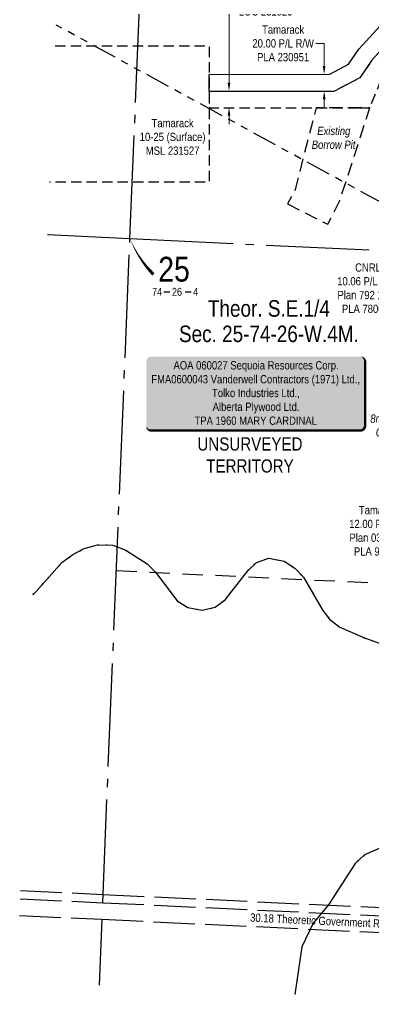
# Model space of a CAD drawing. Extents: x 318601 to 331416, y 6144887 to 6151717.
# Drawn here: x 318601 to 319030, y 6146480 to 6147660 of the extents above; entities that cross this region are included whole.
import ezdxf
from ezdxf.enums import TextEntityAlignment as Align

# ---------------------------------------------------------------- set-up
doc = ezdxf.new("R2010")
doc.units = 0
doc.header["$LTSCALE"] = 5
doc.header["$PDSIZE"] = 0.5
for name, pattern in [('foc-ACCESSROAD', [3.75, 2.5, -1.25]), ('foc-DRILLPATH', [14.75, 6, -1.75, 1.75, -1.75, 1.75, -1.75]), ('foc-LSD', [8, 5, -3]), ('foc-QUARTERLINE', [33, 25, -3, 2, -3]), ('foc-UNSURVEYED', [12.5, 10, -2.5]), ('foc-WHEELTRACKS', [2, 0.4, -1.6]), ('HIDDEN2', [4.7625, 3.175, -1.5875])]:
    doc.linetypes.add(name, pattern=pattern)
doc.layers.get('Defpoints').update_dxf_attribs({"color": 9})
for name, color, linetype in [('10', 1, 'Continuous'), ('9', 3, 'Continuous'), ('C-AR', 13, 'foc-ACCESSROAD'), ('C-RW', 13, 'Continuous'), ('C-SYMBOL', 7, 'Continuous'), ('C-WS', 13, 'foc-ACCESSROAD'), ('L-QSEC', 8, 'foc-QUARTERLINE'), ('L-ROAD-T', 7, 'Continuous'), ('L-SECLBL', 7, 'Continuous'), ('L-SECTION-LSD', 7, 'foc-LSD'), ('L-UNS-T', 3, 'Continuous'), ('L-USEC', 7, 'foc-UNSURVEYED'), ('P-PDRILLPATH', 12, 'foc-DRILLPATH'), ('T-EXISTING TFA', 220, 'HIDDEN2'), ('T-EXISTING TFA-T', 220, 'Continuous'), ('T-WATER-P3', 48, 'foc-WHEELTRACKS')]:
    doc.layers.add(name, color=color, linetype=linetype)
for name, color, linetype, lineweight in [('C-AR-T', 13, 'Continuous', 9), ('C-RW-T', 13, 'Continuous', 9), ('C-WS-T', 13, 'Continuous', 9), ('F-RW-T', 190, 'Continuous', 9), ('T-TEXT', 48, 'Continuous', 18)]:
    doc.layers.add(name, color=color, linetype=linetype, lineweight=lineweight)
doc.styles.add('175L', font='ARIALN.TTF', dxfattribs={"height": 20})
doc.styles.add('80', font='ARIALN.TTF', dxfattribs={"height": 10})
doc.styles.add('80CG', font='ARIALN.TTF', dxfattribs={"height": 10})
doc.styles.add('80L', font='ARIALN.TTF', dxfattribs={"height": 10})
doc.styles.add('80LS', font='ARIALNI.TTF', dxfattribs={"height": 10})
doc.styles.add('foc-LtypeFont', font='ARIALN.TTF', dxfattribs={"height": 7.35})
doc.styles.add('SIMPLEX', font='ARIALN.TTF')
doc.linetypes.add('foc-TOPO-flowdirection-NOLINE', pattern='A,0,[">",foc-LtypeFont,S=0.3,R=0,X=0,Y=-0.945],-20,[">",foc-LtypeFont,S=0.3,R=0,X=0,Y=-0.945],0', length=20)
doc.dimstyles.new('Compass 5 000', dxfattribs={"dimscale": 5, "dimtxt": 9, "dimasz": 2, "dimexe": 0.2, "dimexo": 0.0625, "dimgap": 0.5, "dimtad": 0, "dimtih": 1, "dimtoh": 1, "dimzin": 0, "dimdsep": 46, "dimtxsty": '80CG', "dimcen": 0.1, "dimse1": 1, "dimse2": 1, "dimclrd": 256, "dimclrt": 256, "dimaunit": 1, "dimadec": 4, "dimazin": 0, "dimtfac": 0.06, "dimtofl": 0, "dimtmove": 0, "dimatfit": 1, "dimfxl": 0.2, "dimtolj": 1, "dimtzin": 0, "dimlwd": -1, "dimarcsym": 0})

# ---------------------------------------------------------------- blocks, each defined once
blk = doc.blocks.new('L-SECLBL')
at = {"layer": '9', "color": 7}
for p, q in [((-5.1, -27.8), (-12.3, -27.8)), ((20.7, -27.8), (13.5, -27.8))]:
    blk.add_line(p, q, dxfattribs=at)
at = {"layer": '10', "color": 2, "style": 'SIMPLEX'}
blk.add_attdef('SEC', text='', height=30, dxfattribs=at).set_placement((0, 0), align=Align.MIDDLE)
at = {"layer": '10', "color": 5, "style": '80L'}
blk.add_attdef('TWP', text='', height=9.5, dxfattribs=at).set_placement((-14.4, -27.4), align=Align.MIDDLE_RIGHT)
blk.add_attdef('RGE', text='', height=9.5, dxfattribs=at).set_placement((3.6, -27.4), align=Align.MIDDLE_CENTER)
blk.add_attdef('MER', text='', height=9.5, dxfattribs=at).set_placement((23.2, -27.4), align=Align.MIDDLE_LEFT)
blk = doc.blocks.new('*D36')
at = {"layer": 'C-AR-T', "transparency": 16777216}
for p, q in [((318854.7, 6147583.3), (318854.7, 6147686.3)), ((318854.7, 6147686.3), (318864.7, 6147686.3)), ((318854.7, 6147543.3), (318854.7, 6147533.3))]:
    blk.add_line(p, q, dxfattribs=at)
for points in [[(318853, 6147583.3), (318856.3, 6147583.3), (318854.7, 6147573.3)], [(318853, 6147543.3), (318856.3, 6147543.3), (318854.7, 6147553.3)]]:
    blk.add_solid(points, dxfattribs=at)
at = {"layer": 'Defpoints', "color": 0, "transparency": 16777216}
for p in [(318925.3, 6147573.3), (318854.7, 6147553.3), (318925.3, 6147553.3)]:
    blk.add_point(p, dxfattribs=at)
at = {"layer": 'C-AR-T', "transparency": 16777216, "insert": (318899, 6147686.3), "char_height": 10, "attachment_point": 5, "style": '80CG'}
blk.add_mtext('\\A1;Tamarack\\P20.00 A/R^JLOC 231929', dxfattribs=at)
blk = doc.blocks.new('*D38')
at = {"layer": 'C-RW-T', "transparency": 16777216}
for p, q in [((318969.8, 6147630.9), (318959.8, 6147630.9)), ((318969.8, 6147603.7), (318969.8, 6147630.9)), ((318969.9, 6147563.3), (318969.9, 6147553.3))]:
    blk.add_line(p, q, dxfattribs=at)
for points in [[(318971.5, 6147603.7), (318968.1, 6147603.7), (318969.8, 6147593.7)], [(318971.5, 6147563.3), (318968.2, 6147563.3), (318969.9, 6147573.3)]]:
    blk.add_solid(points, dxfattribs=at)
at = {"layer": 'Defpoints', "color": 0, "transparency": 16777216}
for p in [(318960.4, 6147593.7), (318969.8, 6147593.7), (318960.4, 6147573.3)]:
    blk.add_point(p, dxfattribs=at)
at = {"layer": 'C-RW-T', "transparency": 16777216, "insert": (318920.2, 6147630.9), "char_height": 10, "attachment_point": 5, "style": '80CG'}
blk.add_mtext('\\A1;Tamarack\\P20.00 P/L R/W\\PPLA 230951', dxfattribs=at)
blk = doc.blocks.new('*U45')
h = blk.add_hatch(color=255)
edge = h.paths.add_edge_path()
edge.add_line((-126.5, -45.5), (126.5, -45.5))
edge.add_arc((126.5, -39.5), 6, 270, 360)
edge.add_line((132.5, -39.5), (132.5, 38))
edge.add_arc((126.5, 38), 6, 0, 90)
edge.add_line((126.5, 44), (-126.5, 44))
edge.add_arc((-126.5, 38), 6, 90, 180)
edge.add_line((-132.5, 38), (-132.5, -39.5))
edge.add_arc((-126.5, -39.5), 6, 180, 270)
at = {"color": 44, "flags": 128}
blk.add_lwpolyline([(-126.5, -45.5, 3, 3, 0), (126.5, -45.5, 3, 3, 0.414214), (132.5, -39.5, 3, 3, 0), (132.5, 38, 3, 0, 0.414214), (126.5, 44, 0, 0, 0), (-126.5, 44, 0, 0, 0.414214), (-132.5, 38, 0, 0, 0), (-132.5, -39.5, 0, 3, 0.414214)], format="xyseb", close=True, dxfattribs=at)
at = {"color": 44, "style": '80'}
blk.add_attdef('ENTER_TEXT_001', (-36, -5), '', height=10, dxfattribs=at)
blk = doc.blocks.new('*D42')
at = {"layer": 'Defpoints', "color": 0, "transparency": 16777216}
for p in [(319136.1, 6147346.3), (319146.4, 6147280.7), (319156.3, 6147282.3)]:
    blk.add_point(p, dxfattribs=at)
at = {"layer": 'F-RW-T', "transparency": 16777216}
for p, q in [((319155.9, 6147349.4), (319165.8, 6147350.9)), ((319126.2, 6147344.7), (319062, 6147334.6))]:
    blk.add_line(p, q, dxfattribs=at)
for points in [[(319155.7, 6147351), (319156.2, 6147347.7), (319146, 6147347.8)], [(319126, 6147346.3), (319126.5, 6147343.1), (319136.1, 6147346.3)]]:
    blk.add_solid(points, dxfattribs=at)
at = {"layer": 'F-RW-T', "transparency": 16777216, "insert": (319022.9, 6147334.6), "char_height": 10, "attachment_point": 5, "style": '80CG', "bg_fill": 3, "box_fill_scale": 1.1, "bg_fill_color": 256, "bg_fill_true_color": 13158600, "bg_fill_transparency": 0}
blk.add_mtext('\\A1;CNRL\\P10.06 P/L R/W\\PPlan 792 1240\\PPLA 780072', dxfattribs=at)
blk = doc.blocks.new('*D43')
at = {"layer": 'C-RW-T', "transparency": 16777216}
for p, q in [((319228.1, 6147064.7), (319238, 6147066.3)), ((319196.5, 6147059.8), (319076.5, 6147040.9))]:
    blk.add_line(p, q, dxfattribs=at)
for points in [[(319227.9, 6147066.4), (319228.4, 6147063.1), (319218.2, 6147063.2)], [(319196.3, 6147061.4), (319196.8, 6147058.1), (319206.4, 6147061.3)]]:
    blk.add_solid(points, dxfattribs=at)
at = {"layer": 'Defpoints', "color": 0, "transparency": 16777216}
for p in [(319186.9, 6147185.1), (319198.8, 6147187), (319218.2, 6147063.2)]:
    blk.add_point(p, dxfattribs=at)
at = {"layer": 'C-RW-T', "transparency": 16777216, "insert": (319037.4, 6147040.9), "char_height": 10, "attachment_point": 5, "style": '80CG', "bg_fill": 3, "box_fill_scale": 1.1, "bg_fill_color": 256, "bg_fill_true_color": 13158600, "bg_fill_transparency": 0}
blk.add_mtext('\\A1;Tamarack\\P12.00 P/L R/W\\PPlan 032 5407\\PPLA 990717', dxfattribs=at)

msp = doc.modelspace()

# ---------------------------------------------------------------- linework, layer by layer
at = {"layer": 'C-AR', "flags": 128}
msp.add_lwpolyline([(319012.193, 6147552.855), (319025.173, 6147552.807), (319043.235, 6147598.054), (319066.601, 6147623.733), (319101.772, 6147629.267), (319098.666, 6147649.022), (319056.544, 6147642.394), (319027.524, 6147610.502), (319012.99, 6147589.338), (318981.671, 6147572.856), (318830.77, 6147572.875), (318830.768, 6147552.877)], close=True, dxfattribs=at)
at = {"layer": 'C-RW', "flags": 128}
msp.add_lwpolyline([(319135.258, 6147719.721), (319145.098, 6147657.213), (319126.244, 6147654.247), (319125.327, 6147654.093), (319118.308, 6147652.92), (319099.496, 6147649.153), (319056.544, 6147642.394), (319027.524, 6147610.502), (319012.99, 6147589.338), (318981.671, 6147572.856), (318830.77, 6147572.875), (318830.76, 6147593.484), (318976.749, 6147593.742), (318999.321, 6147605.62), (319011.831, 6147623.836), (319046.508, 6147661.945)], dxfattribs=at)
at = {"layer": 'C-WS', "flags": 128}
msp.add_lwpolyline([(318644.289, 6147627.883), (318655.797, 6147627.889), (318830.771, 6147627.86), (318830.759, 6147477.886), (318830.73, 6147462.844), (318637.502, 6147462.861)], dxfattribs=at)
at = {"layer": 'L-QSEC'}
for p, q in [((318734.771, 6147394.695), (318767.836, 6148198.647)), ((318634.892, 6147399.418), (318734.771, 6147394.695)), ((318701.706, 6146590.745), (318734.771, 6147394.695)), ((318734.771, 6147394.695), (319534.169, 6147356.89)), ((318700.755, 6146570.653), (318697.467, 6146490.845))]:
    msp.add_line(p, q, dxfattribs=at)
at = {"layer": 'L-SECLBL', "color": 6, "flags": 128}
msp.add_lwpolyline([(318734.771, 6147394.695, 0, 4, 0.09970898), (318763.093, 6147351.282, 0, 0, 0)], format="xyseb", dxfattribs=at)
at = {"layer": 'L-SECTION-LSD'}
msp.add_line((318718.239, 6146992.72), (319517.68, 6146954.889), dxfattribs=at)
at = {"layer": 'L-USEC'}
for p, q in [((318601.828, 6146595.474), (318701.706, 6146590.745)), ((318602.241, 6146605.523), (318701.997, 6146600.8)), ((318701.997, 6146600.8), (319501.602, 6146562.938)), ((318701.706, 6146590.745), (319501.19, 6146552.889)), ((318601.001, 6146575.376), (318700.755, 6146570.653)), ((318700.755, 6146570.653), (319500.365, 6146532.791))]:
    msp.add_line(p, q, dxfattribs=at)
at = {"layer": 'P-PDRILLPATH', "flags": 128}
msp.add_lwpolyline([(319246.223, 6147359.812), (319115.487, 6147396.441), (318645.329, 6147653.177)], dxfattribs=at)
at = {"layer": 'T-EXISTING TFA', "flags": 128}
msp.add_lwpolyline([(318925.607, 6147436.885), (318974.102, 6147411.979), (318988.812, 6147440.622), (319025.173, 6147552.807), (318960.192, 6147552.83), (318934.598, 6147453.986), (318925.502, 6147436.939)], close=True, dxfattribs=at)
at = {"layer": 'T-WATER-P3'}
for points in [[(318616.967, 6146963.573), (318621.743, 6146968.028), (318652.455, 6147002.462), (318665.524, 6147012.116), (318679.269, 6147019.465), (318695.346, 6147024.071), (318714.129, 6147023.588), (318729.659, 6147017.38), (318755.69, 6147000.942), (318765.475, 6146990.8), (318792.007, 6146956.193), (318804.88, 6146948.129), (318822.156, 6146944.781), (318838.01, 6146948.439), (318850.033, 6146957.423), (318877.364, 6146992.605), (318887.94, 6147002.73), (318902.785, 6147007.933), (318921.243, 6147004.23), (318934.456, 6146995.733), (318944.98, 6146984.72), (318968.315, 6146944.267), (318976.636, 6146933.534), (318988.913, 6146924.18), (319018.519, 6146911.352), (319050.298, 6146900.225)], [(319061.383, 6146667.073), (319018.874, 6146648.62), (319007.386, 6146638.176), (318975.08, 6146588.243), (318965.217, 6146576.355)], [(318954.212, 6146561.008), (318942.785, 6146537.235), (318934.414, 6146479.626)]]:
    msp.add_lwpolyline(points, dxfattribs=at)
at = {"layer": 'T-WATER-P3', "linetype": 'foc-TOPO-flowdirection-NOLINE', "flags": 128}
msp.add_lwpolyline([(318616.967, 6146963.573), (318621.743, 6146968.028), (318652.455, 6147002.462), (318665.524, 6147012.116), (318679.269, 6147019.465), (318695.346, 6147024.071), (318714.129, 6147023.588), (318729.659, 6147017.38), (318755.69, 6147000.942), (318765.475, 6146990.8), (318792.007, 6146956.193), (318804.88, 6146948.129), (318822.156, 6146944.781), (318838.01, 6146948.439), (318850.033, 6146957.423), (318877.364, 6146992.605), (318887.94, 6147002.73), (318902.785, 6147007.933), (318921.243, 6147004.23), (318934.456, 6146995.733), (318944.98, 6146984.72), (318968.315, 6146944.267), (318976.636, 6146933.534), (318988.913, 6146924.18), (319018.519, 6146911.352), (319050.298, 6146900.225), (319063.874, 6146891.83), (319073.944, 6146881.376), (319082.21, 6146869.388), (319088.94, 6146855.252), (319092.269, 6146838.694), (319091.192, 6146757.418), (319093.88, 6146739.93), (319091.183, 6146699.868), (319083.92, 6146686.181), (319073.999, 6146675.967), (319061.383, 6146667.073), (319018.874, 6146648.62), (319007.386, 6146638.176), (318975.08, 6146588.243), (318956.592, 6146565.958), (318942.785, 6146537.235), (318934.414, 6146479.626)], dxfattribs=at)

# ---------------------------------------------------------------- block references
at = {"layer": 'L-SECLBL', "color": 6, "xscale": 0.99988423, "yscale": 0.99988423, "zscale": 0.99988423}
msp.add_blockref('L-SECLBL', (318788.066, 6147357.633), dxfattribs=at).add_auto_attribs({'SEC': '25', 'TWP': '74', 'RGE': '26', 'MER': '4'})

# ---------------------------------------------------------------- texts
at = {"layer": 'C-SYMBOL', "color": 3, "style": '175L'}
for s, p in [('Theor. S.E.1/4', (318902.954, 6147294.101)), ('Sec. 25-74-26-W.4M.', (318902.954, 6147263.343))]:
    msp.add_text(s, height=19.99768, dxfattribs=at).set_placement(p, align=Align.BOTTOM_CENTER)
at = {"layer": 'C-WS-T', "insert": (318786.38, 6147517.696), "char_height": 9.99884, "attachment_point": 5, "style": '80CG'}
msp.add_mtext('\\A1;Tamarack\\P10-25 (Surface)\\PMSL 231527', dxfattribs=at)
at = {"layer": 'L-ROAD-T', "style": '80L'}
msp.add_text('30.18 Theoretic Government Road Allowance', height=9.99884, rotation=357.289049, dxfattribs=at).set_placement((318996.058, 6146567.439), align=Align.MIDDLE_CENTER)
at = {"layer": 'L-UNS-T', "color": 3, "insert": (318880.006, 6147132.607), "char_height": 15.99815, "attachment_point": 5, "style": '80L'}
msp.add_mtext_dynamic_manual_height_columns('UNSURVEYED TERRITORY', width=126.41375, gutter_width=47.5, heights=[0], dxfattribs=at)
at = {"layer": 'T-EXISTING TFA-T', "insert": (318953.314, 6147529.979), "char_height": 10, "attachment_point": 1, "style": '80L'}
msp.add_mtext_dynamic_manual_height_columns('\\pi8.1414;{\\fArial Narrow|b0|i1|c0|p34;Existing \\P\\pi1.5213;Borrow Pit}', width=55.81893, gutter_width=50, heights=[0], dxfattribs=at)

# ---------------------------------------------------------------- dimensions: what is measured, and where the dimension line sits
at = {"layer": 'C-AR-T'}
dim = msp.add_linear_dim(base=(318854.675, 6147553.28), p1=(318925.288, 6147573.282), p2=(318925.284, 6147553.268), angle=269.990268, text='Tamarack\\P20.00 A/R^JLOC 231929', dimstyle='Compass 5 000', dxfattribs=at)
dim.commit()
dim.dimension.update_dxf_attribs({"geometry": '*D36', "text_midpoint": (318899.012, 6147686.254), "dimtype": 161})
at = {"layer": 'C-RW-T', "color": 6}
dim = msp.add_linear_dim(base=(318969.818, 6147593.73), p1=(318960.404, 6147573.276), p2=(318960.368, 6147593.713), angle=90.101437, text='Tamarack\\P20.00 P/L R/W\\PPLA 230951', dimstyle='Compass 5 000', dxfattribs=at)
dim.commit()
dim.dimension.update_dxf_attribs({"geometry": '*D38', "text_midpoint": (318920.213, 6147630.918), "dimtype": 161})

# ---------------------------------------------------------------- next in the draw order: dimensions: what is measured, and where the dimension line sits
at = {"layer": 'C-RW-T'}
dim = msp.add_linear_dim(base=(319218.249, 6147063.176), p1=(319186.923, 6147185.14), p2=(319198.777, 6147187.004), angle=8.936724, text='Tamarack\\P12.00 P/L R/W\\PPlan 032 5407\\PPLA 990717', dimstyle='Compass 5 000', override={"dimtfill": 1}, dxfattribs=at)
dim.commit()
dim.dimension.update_dxf_attribs({"geometry": '*D43', "text_midpoint": (319037.375, 6147040.88), "dimtype": 161})
at = {"layer": 'F-RW-T', "color": 6}
dim = msp.add_linear_dim(base=(319136.1, 6147346.254), p1=(319156.335, 6147282.295), p2=(319146.403, 6147280.733), angle=188.936509, text='CNRL\\P10.06 P/L R/W\\PPlan 792 1240\\PPLA 780072', dimstyle='Compass 5 000', override={"dimtfill": 1}, dxfattribs=at)
dim.commit()
dim.dimension.update_dxf_attribs({"geometry": '*D42', "text_midpoint": (319022.874, 6147334.596), "dimtype": 161})

# ---------------------------------------------------------------- next in the draw order: texts
at = {"layer": 'T-TEXT', "insert": (319064.589, 6147181.771), "char_height": 9.99884, "width": 77.4853, "attachment_point": 2, "style": '80LS', "bg_fill": 3, "box_fill_scale": 1.15, "bg_fill_color": 256, "bg_fill_true_color": 256, "bg_fill_transparency": 0}
msp.add_mtext('8m High Grade\\PGravel Road', dxfattribs=at)

# ---------------------------------------------------------------- next in the draw order: block references
ref = msp.add_blockref('*U45', (318886.919, 6147207.756), dxfattribs=dict(xscale=0.99988423, yscale=0.99988423, zscale=0.99988423))
ref.add_attrib('ENTER_TEXT_001', 'AOA 060027 Sequoia Resources Corp.', (318787.438, 6147236.26), dxfattribs={"color": 44, "height": 9.99884, "style": '80'})
ref.add_attrib('ENTER_TEXT_002', 'FMA0600043 Vanderwell Contractors (1971) Ltd.,', (318760.552, 6147219.418), dxfattribs={"color": 44, "height": 9.99884, "style": '80'})
ref.add_attrib('ENTER_TEXT_003', 'Tolko Industries Ltd.,', (318834.104, 6147202.753), dxfattribs={"color": 44, "height": 9.99884, "style": '80'})
ref.add_attrib('ENTER_TEXT_004', 'Alberta Plywood Ltd.', (318834.878, 6147186.088), dxfattribs={"color": 44, "height": 9.99884, "style": '80'})
ref.add_attrib('ENTER_TEXT_005', 'TPA 1960 MARY CARDINAL', (318812.841, 6147169.246), dxfattribs={"color": 44, "height": 9.99884, "style": '80'})

doc.saveas('drawing.dxf')
